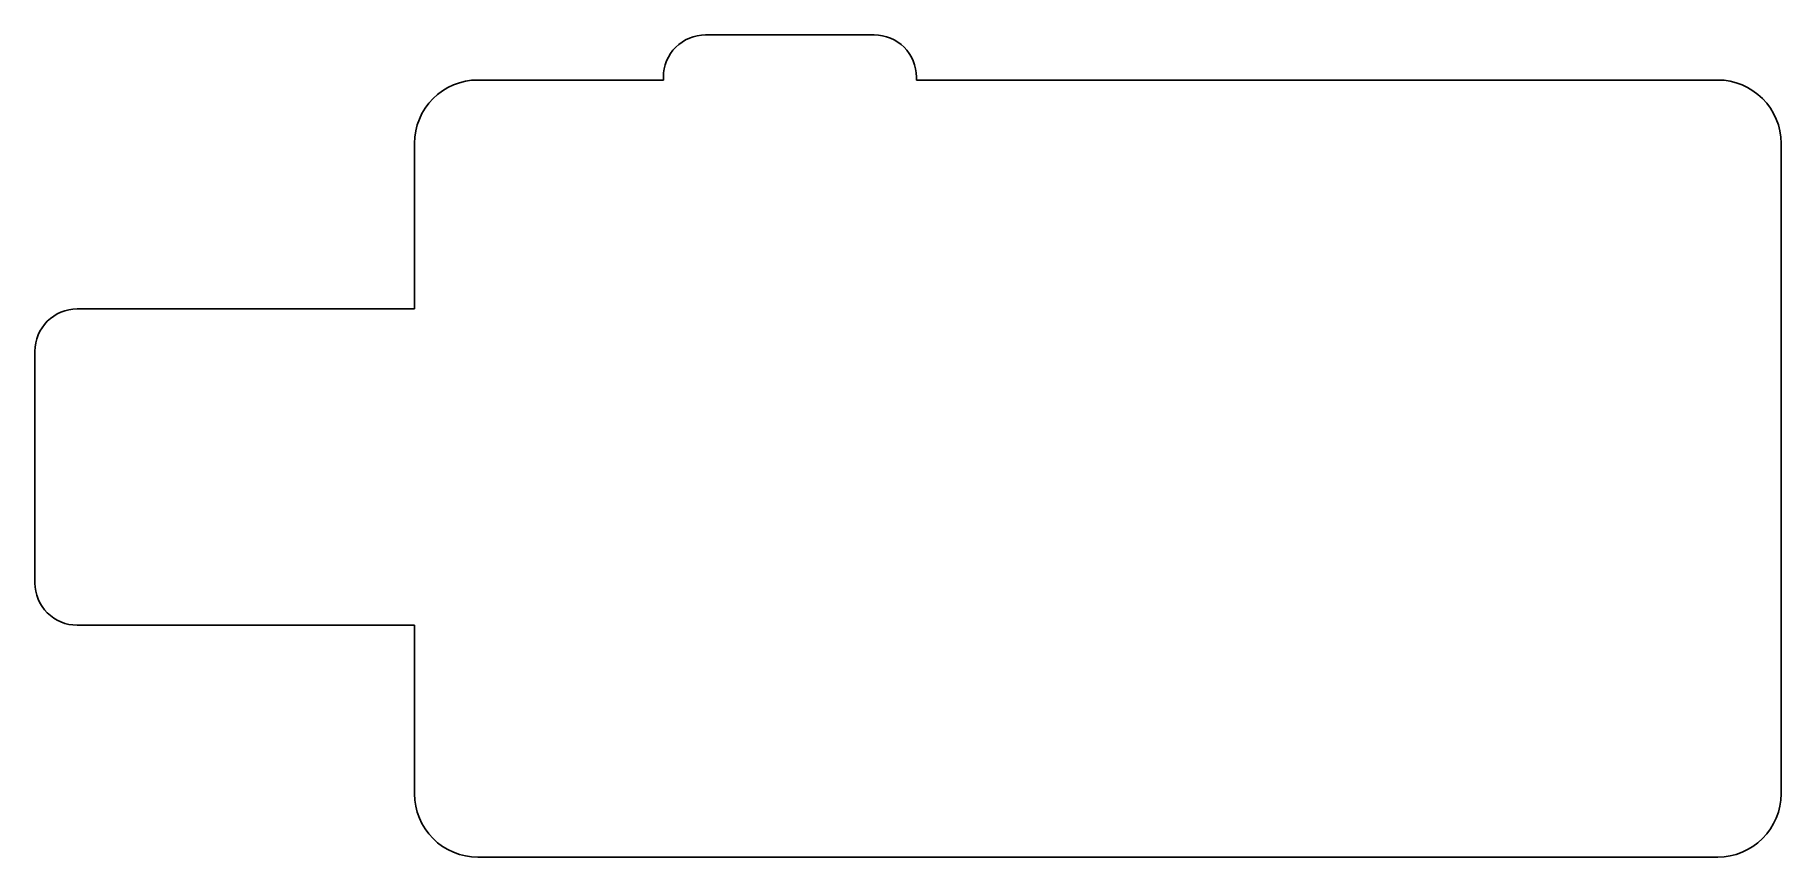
# Model space of a CAD drawing. Header units: metres. Extents: x -25 to 57.8, y -7 to 32.
import ezdxf

# ---------------------------------------------------------------- set-up
doc = ezdxf.new("R2010")
doc.units = ezdxf.units.M

msp = doc.modelspace()

# ---------------------------------------------------------------- linework, layer by layer
for p, q in [((5.5312, 31.546), (5.38577, 31.4142)), ((5.68884, 31.6629), (5.5312, 31.546)), ((5.85719, 31.7638), (5.68884, 31.6629)), ((6.03462, 31.8478), (5.85719, 31.7638)), ((6.21942, 31.9139), (6.03462, 31.8478)), ((6.40981, 31.9616), (6.21942, 31.9139)), ((6.60396, 31.9904), (6.40981, 31.9616)), ((6.79999, 32), (6.60396, 31.9904)), ((14.8, 32), (6.79999, 32)), ((14.996, 31.9904), (14.8, 32)), ((15.1902, 31.9616), (14.996, 31.9904)), ((15.3806, 31.9139), (15.1902, 31.9616)), ((15.5654, 31.8478), (15.3806, 31.9139)), ((15.7428, 31.7638), (15.5654, 31.8478)), ((15.9111, 31.6629), (15.7428, 31.7638)), ((16.0688, 31.546), (15.9111, 31.6629)), ((16.2142, 31.4142), (16.0688, 31.546)), ((4.95222, 30.7654), (4.88611, 30.5806)), ((5.03615, 30.9428), (4.95222, 30.7654)), ((5.13705, 31.1111), (5.03615, 30.9428)), ((5.25397, 31.2688), (5.13705, 31.1111)), ((5.38577, 31.4142), (5.25397, 31.2688)), ((16.346, 31.2688), (16.2142, 31.4142)), ((16.4629, 31.1111), (16.346, 31.2688)), ((16.5638, 30.9428), (16.4629, 31.1111)), ((16.6478, 30.7654), (16.5638, 30.9428)), ((16.7139, 30.5806), (16.6478, 30.7654)), ((-4.29405, 29.8455), (-4.58527, 29.8023)), ((-4, 29.86), (-4.29405, 29.8455)), ((4.79999, 29.86), (-4, 29.86)), ((4.80962, 30.196), (4.79999, 30)), ((4.79999, 30), (4.79999, 29.86)), ((4.83842, 30.3902), (4.80962, 30.196)), ((4.88611, 30.5806), (4.83842, 30.3902)), ((16.7616, 30.3902), (16.7139, 30.5806)), ((16.7904, 30.196), (16.7616, 30.3902)), ((16.8, 30), (16.7904, 30.196)), ((16.8, 29.86), (16.8, 30)), ((54.8, 29.86), (16.8, 29.86)), ((55.094, 29.8455), (54.8, 29.86)), ((55.3853, 29.8023), (55.094, 29.8455)), ((-6.12132, 28.9813), (-6.31903, 28.7632)), ((-5.90318, 29.179), (-6.12132, 28.9813)), ((-5.66672, 29.3544), (-5.90318, 29.179)), ((-5.41418, 29.5058), (-5.66672, 29.3544)), ((-5.14806, 29.6316), (-5.41418, 29.5058)), ((-4.87085, 29.7308), (-5.14806, 29.6316)), ((-4.58527, 29.8023), (-4.87085, 29.7308)), ((55.6708, 29.7308), (55.3853, 29.8023)), ((55.948, 29.6316), (55.6708, 29.7308)), ((56.2142, 29.5058), (55.948, 29.6316)), ((56.4667, 29.3544), (56.2142, 29.5058)), ((56.7032, 29.179), (56.4667, 29.3544)), ((56.9213, 28.9813), (56.7032, 29.179)), ((57.119, 28.7632), (56.9213, 28.9813)), ((-6.64577, 28.2742), (-6.77164, 28.008)), ((-6.49442, 28.5267), (-6.64577, 28.2742)), ((-6.31903, 28.7632), (-6.49442, 28.5267)), ((57.2944, 28.5267), (57.119, 28.7632)), ((57.4458, 28.2742), (57.2944, 28.5267)), ((57.5716, 28.008), (57.4458, 28.2742)), ((-6.94235, 27.4453), (-6.98555, 27.154)), ((-6.87082, 27.7308), (-6.94235, 27.4453)), ((-6.77164, 28.008), (-6.87082, 27.7308)), ((57.6708, 27.7308), (57.5716, 28.008)), ((57.7423, 27.4453), (57.6708, 27.7308)), ((57.7855, 27.154), (57.7423, 27.4453)), ((-6.98555, 27.154), (-7, 26.86)), ((-7, 26.86), (-7, 19)), ((57.8, 26.86), (57.7855, 27.154)), ((57.8, -4), (57.8, 26.86)), ((-24.546, 18.2688), (-24.6629, 18.1111)), ((-24.4142, 18.4142), (-24.546, 18.2688)), ((-24.2688, 18.546), (-24.4142, 18.4142)), ((-24.1111, 18.6629), (-24.2688, 18.546)), ((-23.9428, 18.7638), (-24.1111, 18.6629)), ((-23.7654, 18.8478), (-23.9428, 18.7638)), ((-23.5806, 18.9139), (-23.7654, 18.8478)), ((-23.3902, 18.9616), (-23.5806, 18.9139)), ((-23.196, 18.9904), (-23.3902, 18.9616)), ((-23, 19), (-23.196, 18.9904)), ((-7, 19), (-23, 19)), ((-24.9616, 17.3902), (-24.9904, 17.196)), ((-24.9139, 17.5806), (-24.9616, 17.3902)), ((-24.8478, 17.7654), (-24.9139, 17.5806)), ((-24.7638, 17.9428), (-24.8478, 17.7654)), ((-24.6629, 18.1111), (-24.7638, 17.9428)), ((-24.9904, 17.196), (-25, 17)), ((-25, 17), (-25, 6)), ((-25, 6), (-24.9904, 5.80397)), ((-24.9904, 5.80397), (-24.9616, 5.60982)), ((-24.9616, 5.60982), (-24.9139, 5.41943)), ((-24.9139, 5.41943), (-24.8478, 5.23463)), ((-24.8478, 5.23463), (-24.7638, 5.05721)), ((-24.7638, 5.05721), (-24.6629, 4.88885)), ((-24.6629, 4.88885), (-24.546, 4.73122)), ((-24.546, 4.73122), (-24.4142, 4.58578)), ((-24.4142, 4.58578), (-24.2688, 4.45398)), ((-24.2688, 4.45398), (-24.1111, 4.33707)), ((-24.1111, 4.33707), (-23.9428, 4.23616)), ((-23.9428, 4.23616), (-23.7654, 4.15224)), ((-23.7654, 4.15224), (-23.5806, 4.08612)), ((-23.5806, 4.08612), (-23.3902, 4.03844)), ((-23.3902, 4.03844), (-23.196, 4.00963)), ((-23.196, 4.00963), (-23, 4)), ((-23, 4), (-7, 4)), ((-7, 4), (-7, -4)), ((-7, -4), (-6.98555, -4.29405)), ((57.7855, -4.29405), (57.8, -4)), ((-6.98555, -4.29405), (-6.94235, -4.58527)), ((-6.94235, -4.58527), (-6.87082, -4.87085)), ((-6.87082, -4.87085), (-6.77164, -5.14806)), ((57.5716, -5.14806), (57.6708, -4.87085)), ((57.6708, -4.87085), (57.7423, -4.58527)), ((57.7423, -4.58527), (57.7855, -4.29405)), ((-6.77164, -5.14806), (-6.64577, -5.41418)), ((-6.64577, -5.41418), (-6.49442, -5.66672)), ((-6.49442, -5.66672), (-6.31903, -5.90318)), ((57.119, -5.90318), (57.2944, -5.66672)), ((57.2944, -5.66672), (57.4458, -5.41418)), ((57.4458, -5.41418), (57.5716, -5.14806)), ((-6.31903, -5.90318), (-6.12132, -6.12132)), ((-6.12132, -6.12132), (-5.90318, -6.31903)), ((-5.90318, -6.31903), (-5.66672, -6.49442)), ((-5.66672, -6.49442), (-5.41418, -6.64577)), ((56.2142, -6.64577), (56.4667, -6.49442)), ((56.4667, -6.49442), (56.7032, -6.31903)), ((56.7032, -6.31903), (56.9213, -6.12132)), ((56.9213, -6.12132), (57.119, -5.90318)), ((-5.41418, -6.64577), (-5.14806, -6.77164)), ((-5.14806, -6.77164), (-4.87085, -6.87082)), ((-4.87085, -6.87082), (-4.58527, -6.94235)), ((-4.58527, -6.94235), (-4.29405, -6.98555)), ((-4.29405, -6.98555), (-4, -7)), ((-4, -7), (54.8, -7)), ((54.8, -7), (55.094, -6.98555)), ((55.094, -6.98555), (55.3853, -6.94235)), ((55.3853, -6.94235), (55.6708, -6.87082)), ((55.6708, -6.87082), (55.948, -6.77164)), ((55.948, -6.77164), (56.2142, -6.64577))]:
    msp.add_line(p, q)

doc.saveas('drawing.dxf')
